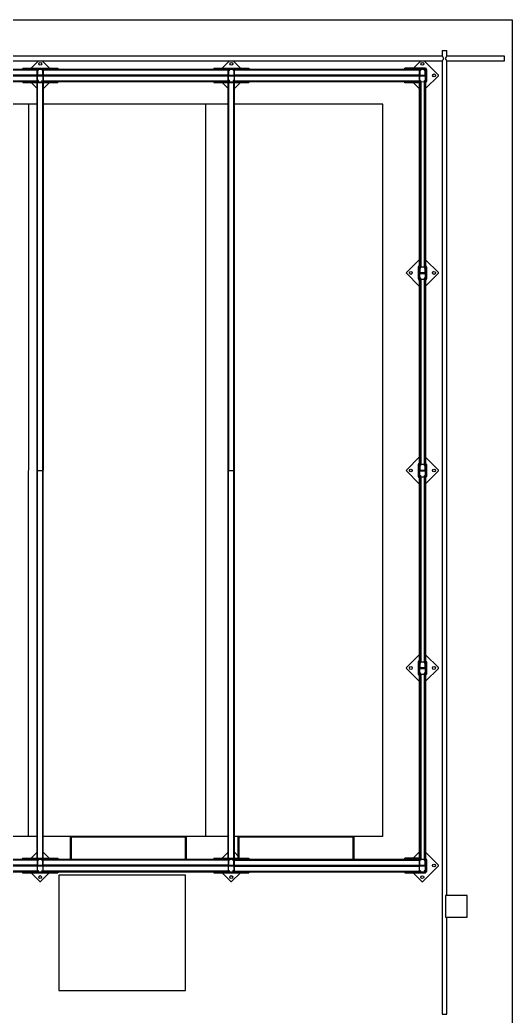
# Model space of a CAD drawing. Header units: inches. Extents: x -978 to -2, y 48 to 749.
# Drawn here: x -133.8 to -6, y 490.8 to 749.3 of the extents above; entities that cross this region are included whole.
import ezdxf

# ---------------------------------------------------------------- set-up
doc = ezdxf.new("R2010")
doc.units = ezdxf.units.IN
doc.header["$MEASUREMENT"] = 0

msp = doc.modelspace()

# ---------------------------------------------------------------- linework, layer by layer
at = {"color": 7, "linetype": 'Continuous', "lineweight": 25}
for p, q in [((-978, 749.27), (-6, 749.27)), ((-6, 749.27), (-6, 441.6)), ((-24.16, 739.9), (-258, 739.9)), ((-24.16, 741.34), (-24.16, 739.9)), ((-24.16, 741.34), (-22.92, 741.34)), ((-22.92, 739.9), (-22.92, 741.34)), ((-8, 739.9), (-22.92, 739.9)), ((-8, 738.65), (-8, 739.9)), ((-258, 738.65), (-24.16, 738.65)), ((-133.09, 736.76), (-133.09, 736.51)), ((-133.09, 736.76), (-123.96, 736.76)), ((-129, 738.65), (-130.89, 736.76)), ((-126.16, 736.76), (-128.05, 738.65)), ((-123.96, 736.76), (-123.96, 736.51)), ((-83.46, 736.75), (-74.34, 736.75)), ((-83.46, 736.75), (-83.46, 736.5)), ((-79.37, 738.65), (-81.27, 736.75)), ((-76.53, 736.75), (-78.43, 738.65)), ((-74.34, 736.75), (-74.34, 736.5)), ((-33.84, 736.49), (-33.84, 736.74)), ((-28.53, 736.74), (-33.84, 736.74)), ((-29.74, 738.65), (-31.64, 736.74)), ((-30.09, 736.74), (-30.09, 736.74)), ((-25.12, 734.96), (-28.82, 738.65)), ((-28.46, 736.74), (-28.46, 736.74)), ((-24.16, 738.65), (-24.16, 491.33)), ((-22.92, 522.08), (-22.92, 738.66)), ((-22.92, 738.65), (-8, 738.65)), ((-238.96, 736.52), (-30.09, 736.49)), ((-177.34, 736.32), (-129.34, 736.31)), ((-177.34, 735.03), (-129.34, 735.02)), ((-177.34, 734.89), (-129.34, 734.88)), ((-177.34, 734.75), (-129.34, 734.75)), ((-129.34, 733.26), (-129.34, 736.51)), ((-129.23, 736.31), (-129.23, 735.02)), ((-129.23, 733.46), (-129.23, 734.75)), ((-129.2, 734.99), (-127.85, 734.99)), ((-127.85, 734.88), (-129.2, 734.88)), ((-129.2, 734.77), (-127.85, 734.77)), ((-129.1, 736.4), (-129.14, 736.4)), ((-129.07, 736.28), (-129.07, 736.37)), ((-128.96, 736.37), (-128.96, 736.28)), ((-128.09, 736.28), (-128.09, 736.37)), ((-127.98, 736.37), (-127.98, 736.28)), ((-127.91, 736.4), (-127.95, 736.4)), ((-127.82, 735.02), (-127.82, 736.31)), ((-127.82, 734.75), (-127.82, 733.46)), ((-127.71, 733.26), (-127.71, 736.51)), ((-127.71, 736.31), (-79.71, 736.3)), ((-127.71, 735.02), (-79.71, 735.01)), ((-127.71, 734.88), (-79.71, 734.87)), ((-127.71, 734.75), (-79.71, 734.74)), ((-79.71, 733.25), (-79.71, 736.5)), ((-79.6, 736.3), (-79.6, 735.01)), ((-79.6, 733.45), (-79.6, 734.74)), ((-79.58, 734.98), (-78.23, 734.98)), ((-78.23, 734.87), (-79.58, 734.87)), ((-79.58, 734.76), (-78.23, 734.76)), ((-79.48, 736.39), (-79.52, 736.39)), ((-79.45, 736.27), (-79.45, 736.36)), ((-79.34, 736.36), (-79.34, 736.27)), ((-78.46, 736.27), (-78.46, 736.36)), ((-78.35, 736.36), (-78.35, 736.27)), ((-78.29, 736.39), (-78.33, 736.39)), ((-78.2, 735.01), (-78.2, 736.3)), ((-78.2, 734.74), (-78.2, 733.45)), ((-78.09, 733.25), (-78.09, 736.5)), ((-78.09, 736.3), (-30.09, 736.29)), ((-78.09, 735.01), (-30.09, 735)), ((-78.09, 734.87), (-30.09, 734.87)), ((-78.09, 734.74), (-30.09, 734.73)), ((-30.09, 736.49), (-30.1, 685.24)), ((-30.03, 736.49), (-28.53, 736.49)), ((-29.98, 736.29), (-29.98, 735)), ((-29.98, 733.44), (-29.98, 734.73)), ((-29.95, 734.98), (-28.6, 734.98)), ((-28.6, 734.87), (-29.95, 734.87)), ((-29.95, 734.76), (-28.6, 734.76)), ((-29.85, 736.38), (-29.89, 736.38)), ((-29.82, 736.27), (-29.82, 736.36)), ((-29.71, 736.36), (-29.71, 736.27)), ((-28.84, 736.27), (-28.84, 736.36)), ((-28.73, 736.36), (-28.73, 736.27)), ((-28.66, 736.38), (-28.7, 736.38)), ((-28.57, 735), (-28.57, 736.29)), ((-28.57, 734.73), (-28.57, 733.44)), ((-28.46, 733.3), (-28.46, 736.43)), ((-28.46, 734.87), (-28.21, 734.87)), ((-28.46, 731.44), (-25.12, 734.78)), ((-28.21, 736.43), (-28.21, 733.3)), ((-240.59, 733.27), (-28.46, 733.24)), ((-177.34, 733.46), (-129.34, 733.46)), ((-133.09, 733.26), (-133.09, 733.01)), ((-133.09, 733.01), (-123.96, 733.01)), ((-130.89, 733.01), (-129.34, 731.45)), ((-129.37, 531.76), (-129.34, 733.01)), ((-129.1, 733.37), (-129.14, 733.37)), ((-129.07, 733.48), (-129.07, 733.39)), ((-128.96, 733.39), (-128.96, 733.48)), ((-128.09, 733.48), (-128.09, 733.39)), ((-127.98, 733.39), (-127.98, 733.48)), ((-127.91, 733.37), (-127.95, 733.37)), ((-127.74, 531.76), (-127.71, 733.01)), ((-127.71, 733.46), (-79.71, 733.45)), ((-127.71, 731.45), (-126.16, 733.01)), ((-123.96, 733.26), (-123.96, 733.01)), ((-83.46, 733.25), (-83.46, 733)), ((-83.46, 733), (-74.34, 733)), ((-81.27, 733), (-79.71, 731.44)), ((-79.74, 531.75), (-79.71, 733)), ((-79.48, 733.36), (-79.52, 733.36)), ((-79.45, 733.48), (-79.45, 733.39)), ((-79.34, 733.39), (-79.34, 733.48)), ((-78.46, 733.48), (-78.46, 733.39)), ((-78.35, 733.39), (-78.35, 733.48)), ((-78.29, 733.36), (-78.33, 733.36)), ((-78.12, 531.75), (-78.09, 733)), ((-78.09, 733.45), (-30.09, 733.44)), ((-78.09, 731.44), (-76.53, 733)), ((-74.34, 733.25), (-74.34, 733)), ((-33.84, 732.99), (-33.84, 733.24)), ((-30.09, 732.99), (-33.84, 732.99)), ((-31.64, 732.99), (-30.09, 731.44)), ((-29.89, 733.24), (-29.9, 685.24)), ((-29.85, 733.35), (-29.89, 733.35)), ((-29.85, 733.24), (-29.86, 685.24)), ((-29.82, 733.47), (-29.82, 733.38)), ((-29.71, 733.24), (-29.72, 685.24)), ((-29.71, 733.38), (-29.71, 733.47)), ((-28.84, 733.24), (-28.85, 685.24)), ((-28.84, 733.47), (-28.84, 733.38)), ((-28.73, 733.38), (-28.73, 733.47)), ((-28.7, 733.24), (-28.71, 685.24)), ((-28.66, 733.35), (-28.7, 733.35)), ((-28.66, 733.24), (-28.67, 685.24)), ((-28.46, 733.24), (-28.47, 685.24)), ((-129.34, 727.38), (-177.34, 727.39)), ((-131.56, 537.38), (-131.53, 727.38)), ((-79.72, 727.38), (-127.72, 727.38)), ((-85.56, 537.38), (-85.53, 727.38)), ((-39.53, 727.37), (-78.09, 727.37)), ((-39.56, 537.37), (-39.53, 727.37)), ((-30.1, 687.05), (-33.44, 683.71)), ((-30.35, 685.18), (-30.35, 682.06)), ((-30.1, 685.24), (-28.47, 685.24)), ((-30.1, 685.18), (-30.1, 682.06)), ((-29.99, 685.04), (-29.99, 683.75)), ((-29.86, 685.13), (-29.9, 685.13)), ((-29.83, 685.02), (-29.83, 685.11)), ((-29.72, 685.11), (-29.72, 685.02)), ((-28.85, 685.02), (-28.85, 685.11)), ((-28.74, 685.11), (-28.74, 685.02)), ((-28.67, 685.13), (-28.71, 685.13)), ((-28.58, 683.75), (-28.58, 685.04)), ((-25.13, 683.71), (-28.47, 687.05)), ((-28.47, 682.05), (-28.47, 685.18)), ((-28.22, 685.18), (-28.22, 682.05)), ((-33.44, 683.53), (-30.1, 680.19)), ((-30.35, 683.62), (-30.1, 683.62)), ((-29.99, 682.19), (-29.99, 683.48)), ((-29.96, 683.73), (-28.61, 683.73)), ((-28.61, 683.62), (-29.96, 683.62)), ((-29.96, 683.51), (-28.61, 683.51)), ((-28.58, 683.48), (-28.58, 682.19)), ((-28.22, 683.62), (-28.47, 683.62)), ((-28.47, 680.19), (-25.13, 683.53)), ((-30.1, 681.99), (-30.1, 633.99)), ((-30.1, 681.99), (-28.47, 681.99)), ((-29.9, 681.99), (-29.91, 633.99)), ((-29.86, 682.1), (-29.9, 682.1)), ((-29.86, 681.99), (-29.87, 633.99)), ((-29.83, 682.22), (-29.83, 682.13)), ((-29.72, 681.99), (-29.73, 633.99)), ((-29.72, 682.13), (-29.72, 682.22)), ((-28.85, 682.22), (-28.85, 682.13)), ((-28.85, 681.99), (-28.85, 633.99)), ((-28.74, 682.13), (-28.74, 682.22)), ((-28.71, 681.99), (-28.72, 633.99)), ((-28.67, 682.1), (-28.71, 682.1)), ((-28.67, 681.99), (-28.68, 633.99)), ((-28.47, 681.99), (-28.48, 633.99)), ((-30.1, 635.8), (-33.45, 632.46)), ((-30.35, 633.93), (-30.35, 630.81)), ((-30.1, 633.99), (-28.48, 633.99)), ((-30.1, 633.93), (-30.1, 630.81)), ((-29.99, 633.79), (-29.99, 632.5)), ((-29.87, 633.88), (-29.91, 633.88)), ((-29.84, 633.77), (-29.84, 633.86)), ((-29.73, 633.86), (-29.73, 633.77)), ((-28.85, 633.77), (-28.85, 633.86)), ((-28.74, 633.86), (-28.74, 633.77)), ((-28.68, 633.88), (-28.72, 633.88)), ((-28.59, 632.5), (-28.59, 633.79)), ((-25.14, 632.46), (-28.48, 635.8)), ((-28.48, 630.8), (-28.48, 633.93)), ((-28.23, 633.93), (-28.23, 630.8)), ((-129.35, 632.38), (-127.73, 632.38)), ((-79.73, 632.38), (-78.1, 632.37)), ((-33.45, 632.28), (-30.1, 628.94)), ((-30.35, 632.37), (-30.1, 632.37)), ((-30.1, 630.74), (-30.11, 582.74)), ((-30.1, 630.74), (-28.48, 630.74)), ((-29.99, 630.94), (-29.99, 632.23)), ((-29.97, 632.48), (-28.62, 632.48)), ((-28.62, 632.37), (-29.97, 632.37)), ((-29.97, 632.26), (-28.62, 632.26)), ((-29.87, 630.85), (-29.91, 630.85)), ((-29.91, 630.74), (-29.91, 582.74)), ((-29.87, 630.74), (-29.87, 582.74)), ((-29.84, 630.97), (-29.84, 630.88)), ((-29.73, 630.74), (-29.74, 582.74)), ((-29.73, 630.88), (-29.73, 630.97)), ((-28.85, 630.74), (-28.86, 582.74)), ((-28.85, 630.97), (-28.85, 630.88)), ((-28.74, 630.88), (-28.74, 630.97)), ((-28.72, 630.74), (-28.73, 582.74)), ((-28.68, 630.85), (-28.72, 630.85)), ((-28.68, 630.74), (-28.69, 582.74)), ((-28.59, 632.23), (-28.59, 630.94)), ((-28.48, 630.74), (-28.49, 582.74)), ((-28.48, 632.37), (-28.23, 632.37)), ((-28.48, 628.94), (-25.14, 632.28)), ((-30.11, 584.55), (-33.45, 581.21)), ((-25.15, 581.21), (-28.49, 584.55)), ((-30.36, 582.68), (-30.36, 579.56)), ((-30.11, 582.74), (-28.49, 582.74)), ((-30.11, 582.68), (-30.11, 579.56)), ((-30, 582.54), (-30, 581.25)), ((-29.87, 582.63), (-29.91, 582.63)), ((-29.85, 582.52), (-29.85, 582.61)), ((-29.74, 582.61), (-29.74, 582.52)), ((-28.86, 582.52), (-28.86, 582.61)), ((-28.75, 582.61), (-28.75, 582.52)), ((-28.69, 582.63), (-28.73, 582.63)), ((-28.6, 581.25), (-28.6, 582.54)), ((-28.49, 579.55), (-28.49, 582.68)), ((-28.24, 582.68), (-28.24, 579.55)), ((-33.45, 581.03), (-30.11, 577.69)), ((-30.36, 581.12), (-30.11, 581.12)), ((-30.11, 579.49), (-30.12, 528.24)), ((-30.11, 579.49), (-28.49, 579.49)), ((-30, 579.69), (-30, 580.98)), ((-29.98, 581.23), (-28.62, 581.23)), ((-28.62, 581.12), (-29.98, 581.12)), ((-29.98, 581.01), (-28.62, 581.01)), ((-29.91, 579.49), (-29.92, 531.49)), ((-29.87, 579.6), (-29.91, 579.6)), ((-29.87, 579.49), (-29.88, 531.49)), ((-29.85, 579.72), (-29.85, 579.63)), ((-29.74, 579.63), (-29.74, 579.72)), ((-29.74, 579.49), (-29.74, 531.49)), ((-28.86, 579.49), (-28.87, 531.49)), ((-28.86, 579.72), (-28.86, 579.63)), ((-28.75, 579.63), (-28.75, 579.72)), ((-28.69, 579.6), (-28.73, 579.6)), ((-28.73, 579.49), (-28.73, 531.49)), ((-28.69, 579.49), (-28.69, 531.49)), ((-28.6, 580.98), (-28.6, 579.69)), ((-28.49, 581.12), (-28.24, 581.12)), ((-28.49, 577.69), (-25.15, 581.03)), ((-28.49, 579.49), (-28.49, 531.49)), ((-129.37, 537.38), (-177.37, 537.39)), ((-79.74, 537.38), (-127.74, 537.38)), ((-90.66, 537.25), (-120.66, 537.26)), ((-120.66, 531.51), (-120.66, 537.26)), ((-120.53, 537.38), (-120.53, 531.51)), ((-90.78, 531.5), (-90.78, 537.38)), ((-90.66, 537.25), (-90.66, 531.5)), ((-39.56, 537.37), (-78.12, 537.37)), ((-47.11, 537.25), (-77.11, 537.25)), ((-77.11, 531.75), (-77.11, 537.25)), ((-76.99, 537.37), (-76.99, 531.75)), ((-47.24, 531.5), (-47.24, 537.37)), ((-47.11, 537.25), (-47.11, 531.5)), ((-129.37, 533.31), (-130.92, 531.76)), ((-126.19, 531.76), (-127.74, 533.31)), ((-79.74, 533.31), (-81.3, 531.75)), ((-77.11, 532.3), (-78.12, 533.3)), ((-30.12, 533.3), (-31.67, 531.74)), ((-25.15, 529.96), (-28.49, 533.3)), ((-240.62, 531.52), (-28.49, 531.49)), ((-177.37, 531.32), (-129.37, 531.31)), ((-177.37, 530.03), (-129.37, 530.02)), ((-177.37, 529.89), (-129.37, 529.88)), ((-133.12, 531.76), (-133.12, 531.51)), ((-133.12, 531.76), (-123.99, 531.76)), ((-129.37, 531.51), (-129.37, 528.26)), ((-129.26, 531.31), (-129.26, 530.02)), ((-129.23, 529.99), (-127.88, 529.99)), ((-127.88, 529.88), (-129.23, 529.88)), ((-129.13, 531.4), (-129.17, 531.4)), ((-129.1, 531.28), (-129.1, 531.37)), ((-128.99, 531.37), (-128.99, 531.28)), ((-128.12, 531.28), (-128.12, 531.37)), ((-128.01, 531.37), (-128.01, 531.28)), ((-127.94, 531.4), (-127.98, 531.4)), ((-127.85, 530.02), (-127.85, 531.31)), ((-127.74, 528.26), (-127.74, 531.51)), ((-127.74, 531.31), (-79.74, 531.3)), ((-127.74, 530.02), (-79.74, 530.01)), ((-127.74, 529.88), (-79.74, 529.87)), ((-123.99, 531.76), (-123.99, 531.51)), ((-83.49, 531.75), (-83.49, 531.5)), ((-83.49, 531.75), (-74.37, 531.75)), ((-79.74, 531.5), (-79.74, 528.25)), ((-79.63, 531.3), (-79.63, 530.01)), ((-79.61, 529.98), (-78.26, 529.98)), ((-78.26, 529.87), (-79.61, 529.87)), ((-79.51, 531.39), (-79.55, 531.39)), ((-79.48, 531.27), (-79.48, 531.36)), ((-79.37, 531.36), (-79.37, 531.27)), ((-78.49, 531.27), (-78.49, 531.36)), ((-78.38, 531.36), (-78.38, 531.27)), ((-78.32, 531.39), (-78.36, 531.39)), ((-78.23, 530.01), (-78.23, 531.3)), ((-78.12, 528.25), (-78.12, 531.5)), ((-78.12, 531.3), (-30.12, 531.29)), ((-78.12, 530.01), (-30.12, 530)), ((-78.12, 529.87), (-30.12, 529.87)), ((-74.37, 531.75), (-74.37, 531.5)), ((-33.87, 531.49), (-33.87, 531.74)), ((-30.12, 531.74), (-33.87, 531.74)), ((-30.01, 531.29), (-30.01, 530)), ((-29.98, 529.98), (-28.63, 529.98)), ((-28.63, 529.87), (-29.98, 529.87)), ((-29.88, 531.38), (-29.92, 531.38)), ((-29.85, 531.27), (-29.85, 531.36)), ((-29.74, 531.36), (-29.74, 531.27)), ((-28.87, 531.27), (-28.87, 531.36)), ((-28.76, 531.36), (-28.76, 531.27)), ((-28.69, 531.38), (-28.73, 531.38)), ((-28.6, 530), (-28.6, 531.29)), ((-28.49, 528.3), (-28.49, 531.43)), ((-28.49, 529.87), (-28.24, 529.87)), ((-28.24, 531.43), (-28.24, 528.3)), ((-238.99, 528.27), (-28.49, 528.24)), ((-177.37, 529.75), (-129.37, 529.75)), ((-177.37, 528.46), (-129.37, 528.46)), ((-133.12, 528.26), (-133.12, 528.01)), ((-133.12, 528.01), (-123.99, 528.01)), ((-130.92, 528.01), (-128.65, 525.73)), ((-129.26, 528.46), (-129.26, 529.75)), ((-129.23, 529.77), (-127.88, 529.77)), ((-129.13, 528.37), (-129.17, 528.37)), ((-129.1, 528.48), (-129.1, 528.39)), ((-128.99, 528.39), (-128.99, 528.48)), ((-128.47, 525.73), (-126.19, 528.01)), ((-128.12, 528.48), (-128.12, 528.39)), ((-128.01, 528.39), (-128.01, 528.48)), ((-127.94, 528.37), (-127.98, 528.37)), ((-127.85, 529.75), (-127.85, 528.46)), ((-127.74, 529.75), (-79.74, 529.74)), ((-127.74, 528.46), (-79.74, 528.45)), ((-123.99, 528.26), (-123.99, 528.01)), ((-123.7, 527.36), (-123.7, 497.46)), ((-90.8, 527.36), (-123.7, 527.36)), ((-90.8, 497.46), (-90.8, 527.36)), ((-83.49, 528.25), (-83.49, 528)), ((-83.49, 528), (-74.37, 528)), ((-81.3, 528), (-79.02, 525.72)), ((-79.63, 528.45), (-79.63, 529.74)), ((-79.61, 529.76), (-78.26, 529.76)), ((-79.51, 528.36), (-79.55, 528.36)), ((-79.48, 528.48), (-79.48, 528.39)), ((-79.37, 528.39), (-79.37, 528.48)), ((-78.84, 525.72), (-76.56, 528)), ((-78.49, 528.48), (-78.49, 528.39)), ((-78.38, 528.39), (-78.38, 528.48)), ((-78.32, 528.36), (-78.36, 528.36)), ((-78.23, 529.74), (-78.23, 528.45)), ((-78.12, 529.74), (-30.12, 529.73)), ((-78.12, 528.45), (-30.12, 528.44)), ((-74.37, 528.25), (-74.37, 528)), ((-33.87, 528.24), (-33.87, 527.99)), ((-33.87, 527.99), (-28.49, 527.99)), ((-31.67, 527.99), (-29.4, 525.71)), ((-30.01, 528.44), (-30.01, 529.73)), ((-29.98, 529.76), (-28.63, 529.76)), ((-29.88, 528.35), (-29.92, 528.35)), ((-29.85, 528.47), (-29.85, 528.38)), ((-29.74, 528.38), (-29.74, 528.47)), ((-29.22, 525.71), (-25.15, 529.78)), ((-28.87, 528.47), (-28.87, 528.38)), ((-28.76, 528.38), (-28.76, 528.47)), ((-28.69, 528.35), (-28.73, 528.35)), ((-28.6, 529.73), (-28.6, 528.44)), ((-28.49, 528.24), (-28.49, 527.99)), ((-17.69, 522.08), (-23.31, 522.08)), ((-23.31, 522.08), (-23.31, 516.47)), ((-17.69, 516.47), (-17.69, 522.08)), ((-23.31, 516.47), (-17.69, 516.47)), ((-22.92, 491.33), (-22.92, 516.47)), ((-123.7, 497.46), (-90.8, 497.46)), ((-24.16, 491.33), (-22.92, 491.33))]:
    msp.add_line(p, q, dxfattribs=at)
at = {"color": 8, "linetype": 'Continuous', "lineweight": 25}
for p, q in [((-129.23, 531.76), (-129.2, 733.01)), ((-127.88, 531.76), (-127.85, 733.01)), ((-79.61, 531.75), (-79.58, 733)), ((-78.26, 531.75), (-78.23, 733))]:
    msp.add_line(p, q, dxfattribs=at)
at = {"color": 7, "linetype": 'Continuous', "lineweight": 25}
for centre in [(-128.53, 737.89), (-78.9, 737.88), (-29.28, 737.87), (-26.27, 734.87), (-32.29, 683.62), (-26.28, 683.62), (-32.3, 632.37), (-26.29, 632.37), (-32.3, 581.12), (-26.29, 581.12), (-26.3, 529.87), (-128.56, 526.88), (-78.93, 526.87), (-29.31, 526.86)]:
    msp.add_circle(centre, 0.375, dxfattribs=at)
for centre, radius, start, end in [((-30.03, 736.43), 0.312, 89.9916, 168.4546), ((-28.53, 736.43), 0.313, 359.9916, 89.9916), ((-129.28, 736.44), 0.0625, 89.9916, 179.9916), ((-129.14, 736.31), 0.199, 89.9916, 179.9916), ((-129.2, 735.02), 0.136, 179.9916, 269.9916), ((-129.2, 734.75), 0.136, 89.9916, 179.9916), ((-129.14, 736.31), 0.0888, 89.9916, 179.9916), ((-129.2, 735.02), 0.0263, 179.9916, 269.9916), ((-129.2, 734.75), 0.0263, 89.9916, 179.9916), ((-129.1, 736.37), 0.136, 359.9916, 89.9916), ((-129.1, 736.37), 0.0263, 359.9916, 89.9916), ((-129.02, 736.28), 0.055, 179.9916, 359.9916), ((-127.95, 736.37), 0.136, 89.9916, 179.9916), ((-128.03, 736.28), 0.055, 179.9916, 359.9916), ((-127.95, 736.37), 0.0263, 89.9916, 179.9916), ((-127.91, 736.31), 0.199, 359.9916, 89.9916), ((-127.91, 736.31), 0.0888, 359.9916, 89.9916), ((-127.85, 735.02), 0.0262, 269.9916, 359.9916), ((-127.85, 735.02), 0.136, 269.9916, 359.9916), ((-127.85, 734.75), 0.136, 359.9916, 89.9916), ((-127.85, 734.75), 0.0262, 359.9916, 89.9916), ((-127.81, 736.41), 0.1, 359.9916, 89.9916), ((-127.78, 736.44), 0.0625, 359.9916, 89.9916), ((-79.65, 736.44), 0.0625, 89.9916, 179.9916), ((-79.52, 736.3), 0.199, 89.9916, 179.9916), ((-79.58, 735.01), 0.136, 179.9916, 269.9916), ((-79.58, 734.74), 0.136, 89.9916, 179.9916), ((-79.52, 736.3), 0.0888, 89.9916, 179.9916), ((-79.58, 735.01), 0.0262, 179.9916, 269.9916), ((-79.58, 734.74), 0.0263, 89.9916, 179.9916), ((-79.48, 736.36), 0.136, 359.9916, 89.9916), ((-79.48, 736.36), 0.0262, 359.9916, 89.9916), ((-79.39, 736.27), 0.055, 179.9916, 359.9916), ((-78.33, 736.36), 0.136, 89.9916, 179.9916), ((-78.41, 736.27), 0.055, 179.9916, 359.9916), ((-78.33, 736.36), 0.0263, 89.9916, 179.9916), ((-78.29, 736.3), 0.199, 359.9916, 89.9916), ((-78.29, 736.3), 0.0888, 359.9916, 89.9916), ((-78.23, 735.01), 0.0263, 269.9916, 359.9916), ((-78.23, 735.01), 0.136, 269.9916, 359.9916), ((-78.23, 734.74), 0.136, 359.9916, 89.9916), ((-78.23, 734.74), 0.0263, 359.9916, 89.9916), ((-78.19, 736.4), 0.1, 359.9916, 89.9916), ((-78.15, 736.44), 0.0625, 359.9916, 89.9916), ((-30.03, 736.43), 0.0625, 89.9916, 179.9916), ((-29.89, 736.29), 0.199, 89.9916, 179.9916), ((-29.95, 735), 0.136, 179.9916, 269.9916), ((-29.95, 734.73), 0.136, 89.9916, 179.9916), ((-29.89, 736.29), 0.0887, 89.9916, 179.9916), ((-29.95, 735), 0.0263, 179.9916, 269.9916), ((-29.95, 734.73), 0.0263, 89.9916, 179.9916), ((-29.85, 736.36), 0.136, 359.9916, 89.9916), ((-29.85, 736.36), 0.0262, 359.9916, 89.9916), ((-29.77, 736.27), 0.055, 179.9916, 359.9916), ((-28.7, 736.36), 0.136, 89.9916, 179.9916), ((-28.78, 736.27), 0.055, 179.9916, 359.9916), ((-28.7, 736.36), 0.0263, 89.9916, 179.9916), ((-28.66, 736.29), 0.199, 359.9916, 89.9916), ((-28.66, 736.29), 0.0888, 359.9916, 89.9916), ((-28.6, 735), 0.136, 269.9916, 359.9916), ((-28.6, 735), 0.0263, 269.9916, 359.9916), ((-28.6, 734.73), 0.136, 359.9916, 89.9916), ((-28.6, 734.73), 0.0263, 359.9916, 89.9916), ((-28.56, 736.39), 0.1, 359.9916, 89.9916), ((-28.53, 736.43), 0.0625, 359.9916, 89.9916), ((-25.21, 734.87), 0.125, 314.9916, 44.9916), ((-129.14, 733.46), 0.199, 179.9916, 269.9916), ((-129.28, 733.32), 0.0625, 179.9916, 269.9916), ((-129.14, 733.46), 0.0887, 179.9916, 269.9916), ((-129.1, 733.39), 0.0262, 269.9916, 359.9916), ((-129.1, 733.39), 0.136, 269.9916, 359.9916), ((-129.02, 733.48), 0.055, 359.9916, 179.9916), ((-128.03, 733.48), 0.055, 359.9916, 179.9916), ((-127.95, 733.39), 0.136, 179.9916, 269.9916), ((-127.95, 733.39), 0.0263, 179.9916, 269.9916), ((-127.91, 733.46), 0.0887, 269.9916, 359.9916), ((-127.91, 733.46), 0.199, 269.9916, 359.9916), ((-127.81, 733.36), 0.1, 269.9916, 359.9916), ((-127.78, 733.32), 0.0625, 269.9916, 359.9916), ((-79.52, 733.45), 0.199, 179.9916, 269.9916), ((-79.65, 733.31), 0.0625, 179.9916, 269.9916), ((-79.52, 733.45), 0.0887, 179.9916, 269.9916), ((-79.48, 733.39), 0.0262, 269.9916, 359.9916), ((-79.48, 733.39), 0.136, 269.9916, 359.9916), ((-79.39, 733.48), 0.055, 359.9916, 179.9916), ((-78.41, 733.48), 0.055, 359.9916, 179.9916), ((-78.33, 733.39), 0.136, 179.9916, 269.9916), ((-78.33, 733.39), 0.0263, 179.9916, 269.9916), ((-78.29, 733.45), 0.0887, 269.9916, 359.9916), ((-78.29, 733.45), 0.199, 269.9916, 359.9916), ((-78.19, 733.35), 0.1, 269.9916, 359.9916), ((-78.15, 733.31), 0.0625, 269.9916, 359.9916), ((-30.03, 733.31), 0.313, 191.5285, 258.4546), ((-29.89, 733.44), 0.199, 179.9916, 269.9916), ((-30.03, 733.31), 0.0625, 179.9916, 269.9916), ((-29.89, 733.44), 0.0887, 179.9916, 269.9916), ((-29.85, 733.38), 0.136, 269.9916, 359.9916), ((-29.85, 733.38), 0.0263, 269.9916, 359.9916), ((-29.77, 733.47), 0.055, 359.9916, 179.9916), ((-28.78, 733.47), 0.055, 359.9916, 179.9916), ((-28.7, 733.38), 0.136, 179.9916, 269.9916), ((-28.7, 733.38), 0.0262, 179.9916, 269.9916), ((-28.66, 733.44), 0.0887, 269.9916, 359.9916), ((-28.66, 733.44), 0.199, 269.9916, 359.9916), ((-28.56, 733.34), 0.1, 269.9916, 359.9916), ((-28.53, 733.3), 0.0625, 269.9916, 359.9916), ((-28.53, 733.3), 0.312, 281.5285, 359.9916), ((-30.03, 685.18), 0.312, 101.5285, 179.9916), ((-30.03, 685.18), 0.0625, 89.9916, 179.9916), ((-29.9, 685.04), 0.199, 89.9916, 179.9916), ((-29.9, 685.04), 0.0887, 89.9916, 179.9916), ((-29.86, 685.11), 0.136, 359.9916, 89.9916), ((-29.86, 685.11), 0.0262, 359.9916, 89.9916), ((-29.78, 685.02), 0.055, 179.9916, 359.9916), ((-28.71, 685.11), 0.136, 89.9916, 179.9916), ((-28.79, 685.02), 0.055, 179.9916, 359.9916), ((-28.71, 685.11), 0.0262, 89.9916, 179.9916), ((-28.67, 685.04), 0.199, 359.9916, 89.9916), ((-28.67, 685.04), 0.0888, 359.9916, 89.9916), ((-28.57, 685.14), 0.1, 359.9916, 89.9916), ((-28.53, 685.18), 0.0625, 359.9916, 89.9916), ((-28.53, 685.18), 0.312, 359.9916, 78.4546), ((-33.35, 683.62), 0.125, 134.9916, 224.9916), ((-29.96, 683.75), 0.136, 179.9916, 269.9916), ((-29.96, 683.48), 0.136, 89.9916, 179.9916), ((-29.96, 683.75), 0.0263, 179.9916, 269.9916), ((-29.96, 683.48), 0.0263, 89.9916, 179.9916), ((-28.61, 683.75), 0.0262, 269.9916, 359.9916), ((-28.61, 683.75), 0.136, 269.9916, 359.9916), ((-28.61, 683.48), 0.136, 359.9916, 89.9916), ((-28.61, 683.48), 0.0262, 359.9916, 89.9916), ((-25.22, 683.62), 0.125, 314.9916, 44.9916), ((-30.03, 682.06), 0.313, 179.9916, 258.4546), ((-29.9, 682.19), 0.199, 179.9916, 269.9916), ((-30.03, 682.06), 0.0625, 179.9916, 269.9916), ((-29.9, 682.19), 0.0887, 179.9916, 269.9916), ((-29.86, 682.13), 0.0263, 269.9916, 359.9916), ((-29.86, 682.13), 0.136, 269.9916, 359.9916), ((-29.78, 682.22), 0.055, 359.9916, 179.9916), ((-28.79, 682.22), 0.055, 359.9916, 179.9916), ((-28.71, 682.13), 0.136, 179.9916, 269.9916), ((-28.71, 682.13), 0.0262, 179.9916, 269.9916), ((-28.67, 682.19), 0.0887, 269.9916, 359.9916), ((-28.67, 682.19), 0.199, 269.9916, 359.9916), ((-28.57, 682.09), 0.1, 269.9916, 359.9916), ((-28.53, 682.05), 0.0625, 269.9916, 359.9916), ((-28.53, 682.05), 0.312, 281.5285, 359.9916), ((-30.04, 633.93), 0.312, 101.5285, 179.9916), ((-29.91, 633.79), 0.199, 89.9916, 179.9916), ((-30.04, 633.93), 0.0625, 89.9916, 179.9916), ((-29.91, 633.79), 0.0887, 89.9916, 179.9916), ((-29.87, 633.86), 0.136, 359.9916, 89.9916), ((-29.87, 633.86), 0.0263, 359.9916, 89.9916), ((-29.78, 633.77), 0.055, 179.9916, 359.9916), ((-28.72, 633.86), 0.136, 89.9916, 179.9916), ((-28.8, 633.77), 0.055, 179.9916, 359.9916), ((-28.72, 633.86), 0.0262, 89.9916, 179.9916), ((-28.68, 633.79), 0.199, 359.9916, 89.9916), ((-28.68, 633.79), 0.0888, 359.9916, 89.9916), ((-28.58, 633.89), 0.1, 359.9916, 89.9916), ((-28.54, 633.93), 0.0625, 359.9916, 89.9916), ((-28.54, 633.93), 0.313, 359.9916, 78.4546), ((-33.36, 632.37), 0.125, 134.9916, 224.9916), ((-30.04, 630.81), 0.313, 179.9916, 258.4546), ((-29.97, 632.5), 0.136, 179.9916, 269.9916), ((-29.97, 632.23), 0.136, 89.9916, 179.9916), ((-29.91, 630.94), 0.199, 179.9916, 269.9916), ((-30.04, 630.81), 0.0625, 179.9916, 269.9916), ((-29.97, 632.5), 0.0263, 179.9916, 269.9916), ((-29.97, 632.23), 0.0263, 89.9916, 179.9916), ((-29.91, 630.94), 0.0887, 179.9916, 269.9916), ((-29.87, 630.88), 0.0263, 269.9916, 359.9916), ((-29.87, 630.88), 0.136, 269.9916, 359.9916), ((-29.78, 630.97), 0.055, 359.9916, 179.9916), ((-28.8, 630.97), 0.055, 359.9916, 179.9916), ((-28.72, 630.88), 0.136, 179.9916, 269.9916), ((-28.72, 630.88), 0.0263, 179.9916, 269.9916), ((-28.68, 630.94), 0.199, 269.9916, 359.9916), ((-28.68, 630.94), 0.0887, 269.9916, 359.9916), ((-28.62, 632.5), 0.0262, 269.9916, 359.9916), ((-28.62, 632.5), 0.136, 269.9916, 359.9916), ((-28.62, 632.23), 0.136, 359.9916, 89.9916), ((-28.62, 632.23), 0.0262, 359.9916, 89.9916), ((-28.58, 630.84), 0.1, 269.9916, 359.9916), ((-28.54, 630.8), 0.0625, 269.9916, 359.9916), ((-28.54, 630.8), 0.312, 281.5285, 359.9916), ((-25.23, 632.37), 0.125, 314.9916, 44.9916), ((-30.05, 582.68), 0.313, 101.5285, 179.9916), ((-30.05, 582.68), 0.0625, 89.9916, 179.9916), ((-29.91, 582.54), 0.199, 89.9916, 179.9916), ((-29.91, 582.54), 0.0887, 89.9916, 179.9916), ((-29.87, 582.61), 0.136, 359.9916, 89.9916), ((-29.87, 582.61), 0.0263, 359.9916, 89.9916), ((-29.79, 582.52), 0.055, 179.9916, 359.9916), ((-28.73, 582.61), 0.136, 89.9916, 179.9916), ((-28.81, 582.52), 0.055, 179.9916, 359.9916), ((-28.73, 582.61), 0.0262, 89.9916, 179.9916), ((-28.69, 582.54), 0.199, 359.9916, 89.9916), ((-28.69, 582.54), 0.0888, 359.9916, 89.9916), ((-28.59, 582.64), 0.1, 359.9916, 89.9916), ((-28.55, 582.68), 0.0625, 359.9916, 89.9916), ((-28.55, 582.68), 0.312, 359.9916, 78.4546), ((-33.37, 581.12), 0.125, 134.9916, 224.9916), ((-30.05, 579.56), 0.313, 179.9916, 258.4546), ((-29.98, 581.25), 0.136, 179.9916, 269.9916), ((-29.98, 580.98), 0.136, 89.9916, 179.9916), ((-29.91, 579.69), 0.199, 179.9916, 269.9916), ((-30.05, 579.56), 0.0625, 179.9916, 269.9916), ((-29.98, 581.25), 0.0263, 179.9916, 269.9916), ((-29.98, 580.98), 0.0263, 89.9916, 179.9916), ((-29.91, 579.69), 0.0888, 179.9916, 269.9916), ((-29.87, 579.63), 0.0262, 269.9916, 359.9916), ((-29.87, 579.63), 0.136, 269.9916, 359.9916), ((-29.79, 579.72), 0.055, 359.9916, 179.9916), ((-28.81, 579.72), 0.055, 359.9916, 179.9916), ((-28.73, 579.63), 0.136, 179.9916, 269.9916), ((-28.73, 579.63), 0.0263, 179.9916, 269.9916), ((-28.69, 579.69), 0.199, 269.9916, 359.9916), ((-28.69, 579.69), 0.0887, 269.9916, 359.9916), ((-28.62, 581.25), 0.0262, 269.9916, 359.9916), ((-28.62, 581.25), 0.136, 269.9916, 359.9916), ((-28.62, 580.98), 0.136, 359.9916, 89.9916), ((-28.62, 580.98), 0.0262, 359.9916, 89.9916), ((-28.59, 579.59), 0.1, 269.9916, 359.9916), ((-28.55, 579.55), 0.0625, 269.9916, 359.9916), ((-28.55, 579.55), 0.313, 281.5285, 359.9916), ((-25.23, 581.12), 0.125, 314.9916, 44.9916), ((-120.53, 537.26), 0.125, 89.9916, 179.9916), ((-90.78, 537.25), 0.125, 359.9916, 89.9916), ((-76.99, 537.25), 0.125, 89.9916, 179.9916), ((-47.24, 537.25), 0.125, 359.9916, 89.9916), ((-129.31, 531.44), 0.0625, 89.9916, 179.9916), ((-129.17, 531.31), 0.199, 89.9916, 179.9916), ((-129.23, 530.02), 0.136, 179.9916, 269.9916), ((-129.23, 529.75), 0.136, 89.9916, 179.9916), ((-129.17, 531.31), 0.0888, 89.9916, 179.9916), ((-129.23, 530.02), 0.0263, 179.9916, 269.9916), ((-129.13, 531.37), 0.136, 359.9916, 89.9916), ((-129.13, 531.37), 0.0262, 359.9916, 89.9916), ((-129.05, 531.28), 0.055, 179.9916, 359.9916), ((-127.98, 531.37), 0.136, 89.9916, 179.9916), ((-128.06, 531.28), 0.055, 179.9916, 359.9916), ((-127.98, 531.37), 0.0262, 89.9916, 179.9916), ((-127.94, 531.31), 0.199, 359.9916, 89.9916), ((-127.94, 531.31), 0.0887, 359.9916, 89.9916), ((-127.88, 530.02), 0.0262, 269.9916, 359.9916), ((-127.88, 530.02), 0.136, 269.9916, 359.9916), ((-127.88, 529.75), 0.136, 359.9916, 89.9916), ((-127.84, 531.41), 0.1, 359.9916, 89.9916), ((-127.81, 531.44), 0.0625, 359.9916, 89.9916), ((-79.68, 531.44), 0.0625, 89.9916, 179.9916), ((-79.55, 531.3), 0.199, 89.9916, 179.9916), ((-79.61, 530.01), 0.136, 179.9916, 269.9916), ((-79.61, 529.74), 0.136, 89.9916, 179.9916), ((-79.55, 531.3), 0.0888, 89.9916, 179.9916), ((-79.61, 530.01), 0.0263, 179.9916, 269.9916), ((-79.51, 531.36), 0.136, 359.9916, 89.9916), ((-79.51, 531.36), 0.0263, 359.9916, 89.9916), ((-79.42, 531.27), 0.055, 179.9916, 359.9916), ((-78.36, 531.36), 0.136, 89.9916, 179.9916), ((-78.44, 531.27), 0.055, 179.9916, 359.9916), ((-78.36, 531.36), 0.0262, 89.9916, 179.9916), ((-78.32, 531.3), 0.199, 359.9916, 89.9916), ((-78.32, 531.3), 0.0888, 359.9916, 89.9916), ((-78.26, 530.01), 0.136, 269.9916, 359.9916), ((-78.26, 530.01), 0.0262, 269.9916, 359.9916), ((-78.26, 529.74), 0.136, 359.9916, 89.9916), ((-78.22, 531.4), 0.1, 359.9916, 89.9916), ((-78.18, 531.44), 0.0625, 359.9916, 89.9916), ((-30.06, 531.43), 0.312, 101.5285, 168.4546), ((-30.06, 531.43), 0.0625, 89.9916, 179.9916), ((-29.92, 531.29), 0.199, 89.9916, 179.9916), ((-29.98, 530), 0.136, 179.9916, 269.9916), ((-29.98, 529.73), 0.136, 89.9916, 179.9916), ((-29.92, 531.29), 0.0887, 89.9916, 179.9916), ((-29.98, 530), 0.0263, 179.9916, 269.9916), ((-29.88, 531.36), 0.136, 359.9916, 89.9916), ((-29.88, 531.36), 0.0263, 359.9916, 89.9916), ((-29.8, 531.27), 0.055, 179.9916, 359.9916), ((-28.73, 531.36), 0.136, 89.9916, 179.9916), ((-28.81, 531.27), 0.055, 179.9916, 359.9916), ((-28.73, 531.36), 0.0262, 89.9916, 179.9916), ((-28.69, 531.29), 0.199, 359.9916, 89.9916), ((-28.69, 531.29), 0.0888, 359.9916, 89.9916), ((-28.63, 530), 0.136, 269.9916, 359.9916), ((-28.63, 530), 0.0262, 269.9916, 359.9916), ((-28.63, 529.73), 0.136, 359.9916, 89.9916), ((-28.59, 531.39), 0.1, 359.9916, 89.9916), ((-28.56, 531.43), 0.0625, 359.9916, 89.9916), ((-28.56, 531.43), 0.313, 359.9916, 78.4546), ((-25.24, 529.87), 0.125, 314.9916, 44.9916), ((-129.17, 528.46), 0.199, 179.9916, 269.9916), ((-129.31, 528.32), 0.0625, 179.9916, 269.9916), ((-129.23, 529.75), 0.0262, 89.9916, 179.9916), ((-129.17, 528.46), 0.0888, 179.9916, 269.9916), ((-129.13, 528.39), 0.136, 269.9916, 359.9916), ((-129.13, 528.39), 0.0263, 269.9916, 359.9916), ((-129.05, 528.48), 0.055, 359.9916, 179.9916), ((-128.06, 528.48), 0.055, 359.9916, 179.9916), ((-127.98, 528.39), 0.136, 179.9916, 269.9916), ((-127.98, 528.39), 0.0262, 179.9916, 269.9916), ((-127.94, 528.46), 0.199, 269.9916, 359.9916), ((-127.94, 528.46), 0.0887, 269.9916, 359.9916), ((-127.88, 529.75), 0.0263, 359.9916, 89.9916), ((-127.84, 528.36), 0.1, 269.9916, 359.9916), ((-127.81, 528.32), 0.0625, 269.9916, 359.9916), ((-79.55, 528.45), 0.199, 179.9916, 269.9916), ((-79.68, 528.31), 0.0625, 179.9916, 269.9916), ((-79.61, 529.74), 0.0262, 89.9916, 179.9916), ((-79.55, 528.45), 0.0887, 179.9916, 269.9916), ((-79.51, 528.39), 0.136, 269.9916, 359.9916), ((-79.51, 528.39), 0.0262, 269.9916, 359.9916), ((-79.42, 528.48), 0.055, 359.9916, 179.9916), ((-78.44, 528.48), 0.055, 359.9916, 179.9916), ((-78.36, 528.39), 0.136, 179.9916, 269.9916), ((-78.36, 528.39), 0.0262, 179.9916, 269.9916), ((-78.32, 528.45), 0.0887, 269.9916, 359.9916), ((-78.32, 528.45), 0.199, 269.9916, 359.9916), ((-78.26, 529.74), 0.0263, 359.9916, 89.9916), ((-78.22, 528.35), 0.1, 269.9916, 359.9916), ((-78.18, 528.31), 0.0625, 269.9916, 359.9916), ((-29.92, 528.44), 0.199, 179.9916, 269.9916), ((-30.06, 528.31), 0.0625, 179.9916, 269.9916), ((-29.98, 529.73), 0.0263, 89.9916, 179.9916), ((-29.92, 528.44), 0.0887, 179.9916, 269.9916), ((-29.88, 528.38), 0.136, 269.9916, 359.9916), ((-29.88, 528.38), 0.0262, 269.9916, 359.9916), ((-29.8, 528.47), 0.055, 359.9916, 179.9916), ((-28.81, 528.47), 0.055, 359.9916, 179.9916), ((-28.73, 528.38), 0.136, 179.9916, 269.9916), ((-28.73, 528.38), 0.0263, 179.9916, 269.9916), ((-28.69, 528.44), 0.199, 269.9916, 359.9916), ((-28.69, 528.44), 0.0887, 269.9916, 359.9916), ((-28.63, 529.73), 0.0262, 359.9916, 89.9916), ((-28.59, 528.34), 0.1, 269.9916, 359.9916), ((-28.56, 528.3), 0.0625, 269.9916, 359.9916), ((-28.56, 528.3), 0.312, 281.5285, 359.9916), ((-128.56, 525.82), 0.125, 224.9916, 314.9916), ((-78.93, 525.81), 0.125, 224.9916, 314.9916), ((-29.31, 525.8), 0.125, 224.9916, 314.9916)]:
    msp.add_arc(centre, radius, start, end, dxfattribs=at)
for points, knots in [([(-24.16, 739.9), (-24.16, 739.89), (-24.16, 739.89), (-24.15, 739.86), (-24.12, 739.82), (-24.06, 739.75), (-24.01, 739.67), (-23.95, 739.59), (-23.89, 739.5), (-23.84, 739.39), (-23.82, 739.28), (-23.84, 739.18), (-23.87, 739.1), (-23.91, 739.02), (-23.97, 738.93), (-24.03, 738.84), (-24.09, 738.77), (-24.12, 738.73), (-24.15, 738.69), (-24.16, 738.67), (-24.16, 738.66), (-24.16, 738.65)], [0, 0, 0, 0, 0.0265253, 0.0662538, 0.1442794, 0.2013758, 0.2601041, 0.3187779, 0.3786464, 0.4443959, 0.4978231, 0.5514332, 0.5916384, 0.6328658, 0.7014958, 0.7720797, 0.8242859, 0.8777869, 0.9194953, 0.9623221, 1, 1, 1, 1]), ([(-22.92, 738.66), (-22.92, 738.66), (-22.92, 738.66), (-22.94, 738.69), (-22.97, 738.75), (-23.02, 738.8), (-23.07, 738.88), (-23.13, 738.97), (-23.19, 739.05), (-23.23, 739.13), (-23.26, 739.24), (-23.25, 739.34), (-23.23, 739.41), (-23.19, 739.49), (-23.14, 739.58), (-23.07, 739.67), (-23.01, 739.76), (-22.96, 739.82), (-22.93, 739.86), (-22.92, 739.88), (-22.91, 739.89), (-22.92, 739.9), (-22.92, 739.9)], [0, 0, 0, 0, 0.021177, 0.097314, 0.146874, 0.197865, 0.263376, 0.330755, 0.376928, 0.423892, 0.480353, 0.537304, 0.572282, 0.608197, 0.671936, 0.737362, 0.804034, 0.873164, 0.914846, 0.957619, 0.999353, 1, 1, 1, 1])]:
    msp.add_open_spline(points, degree=3, knots=knots, dxfattribs=at)

doc.saveas('drawing.dxf')
